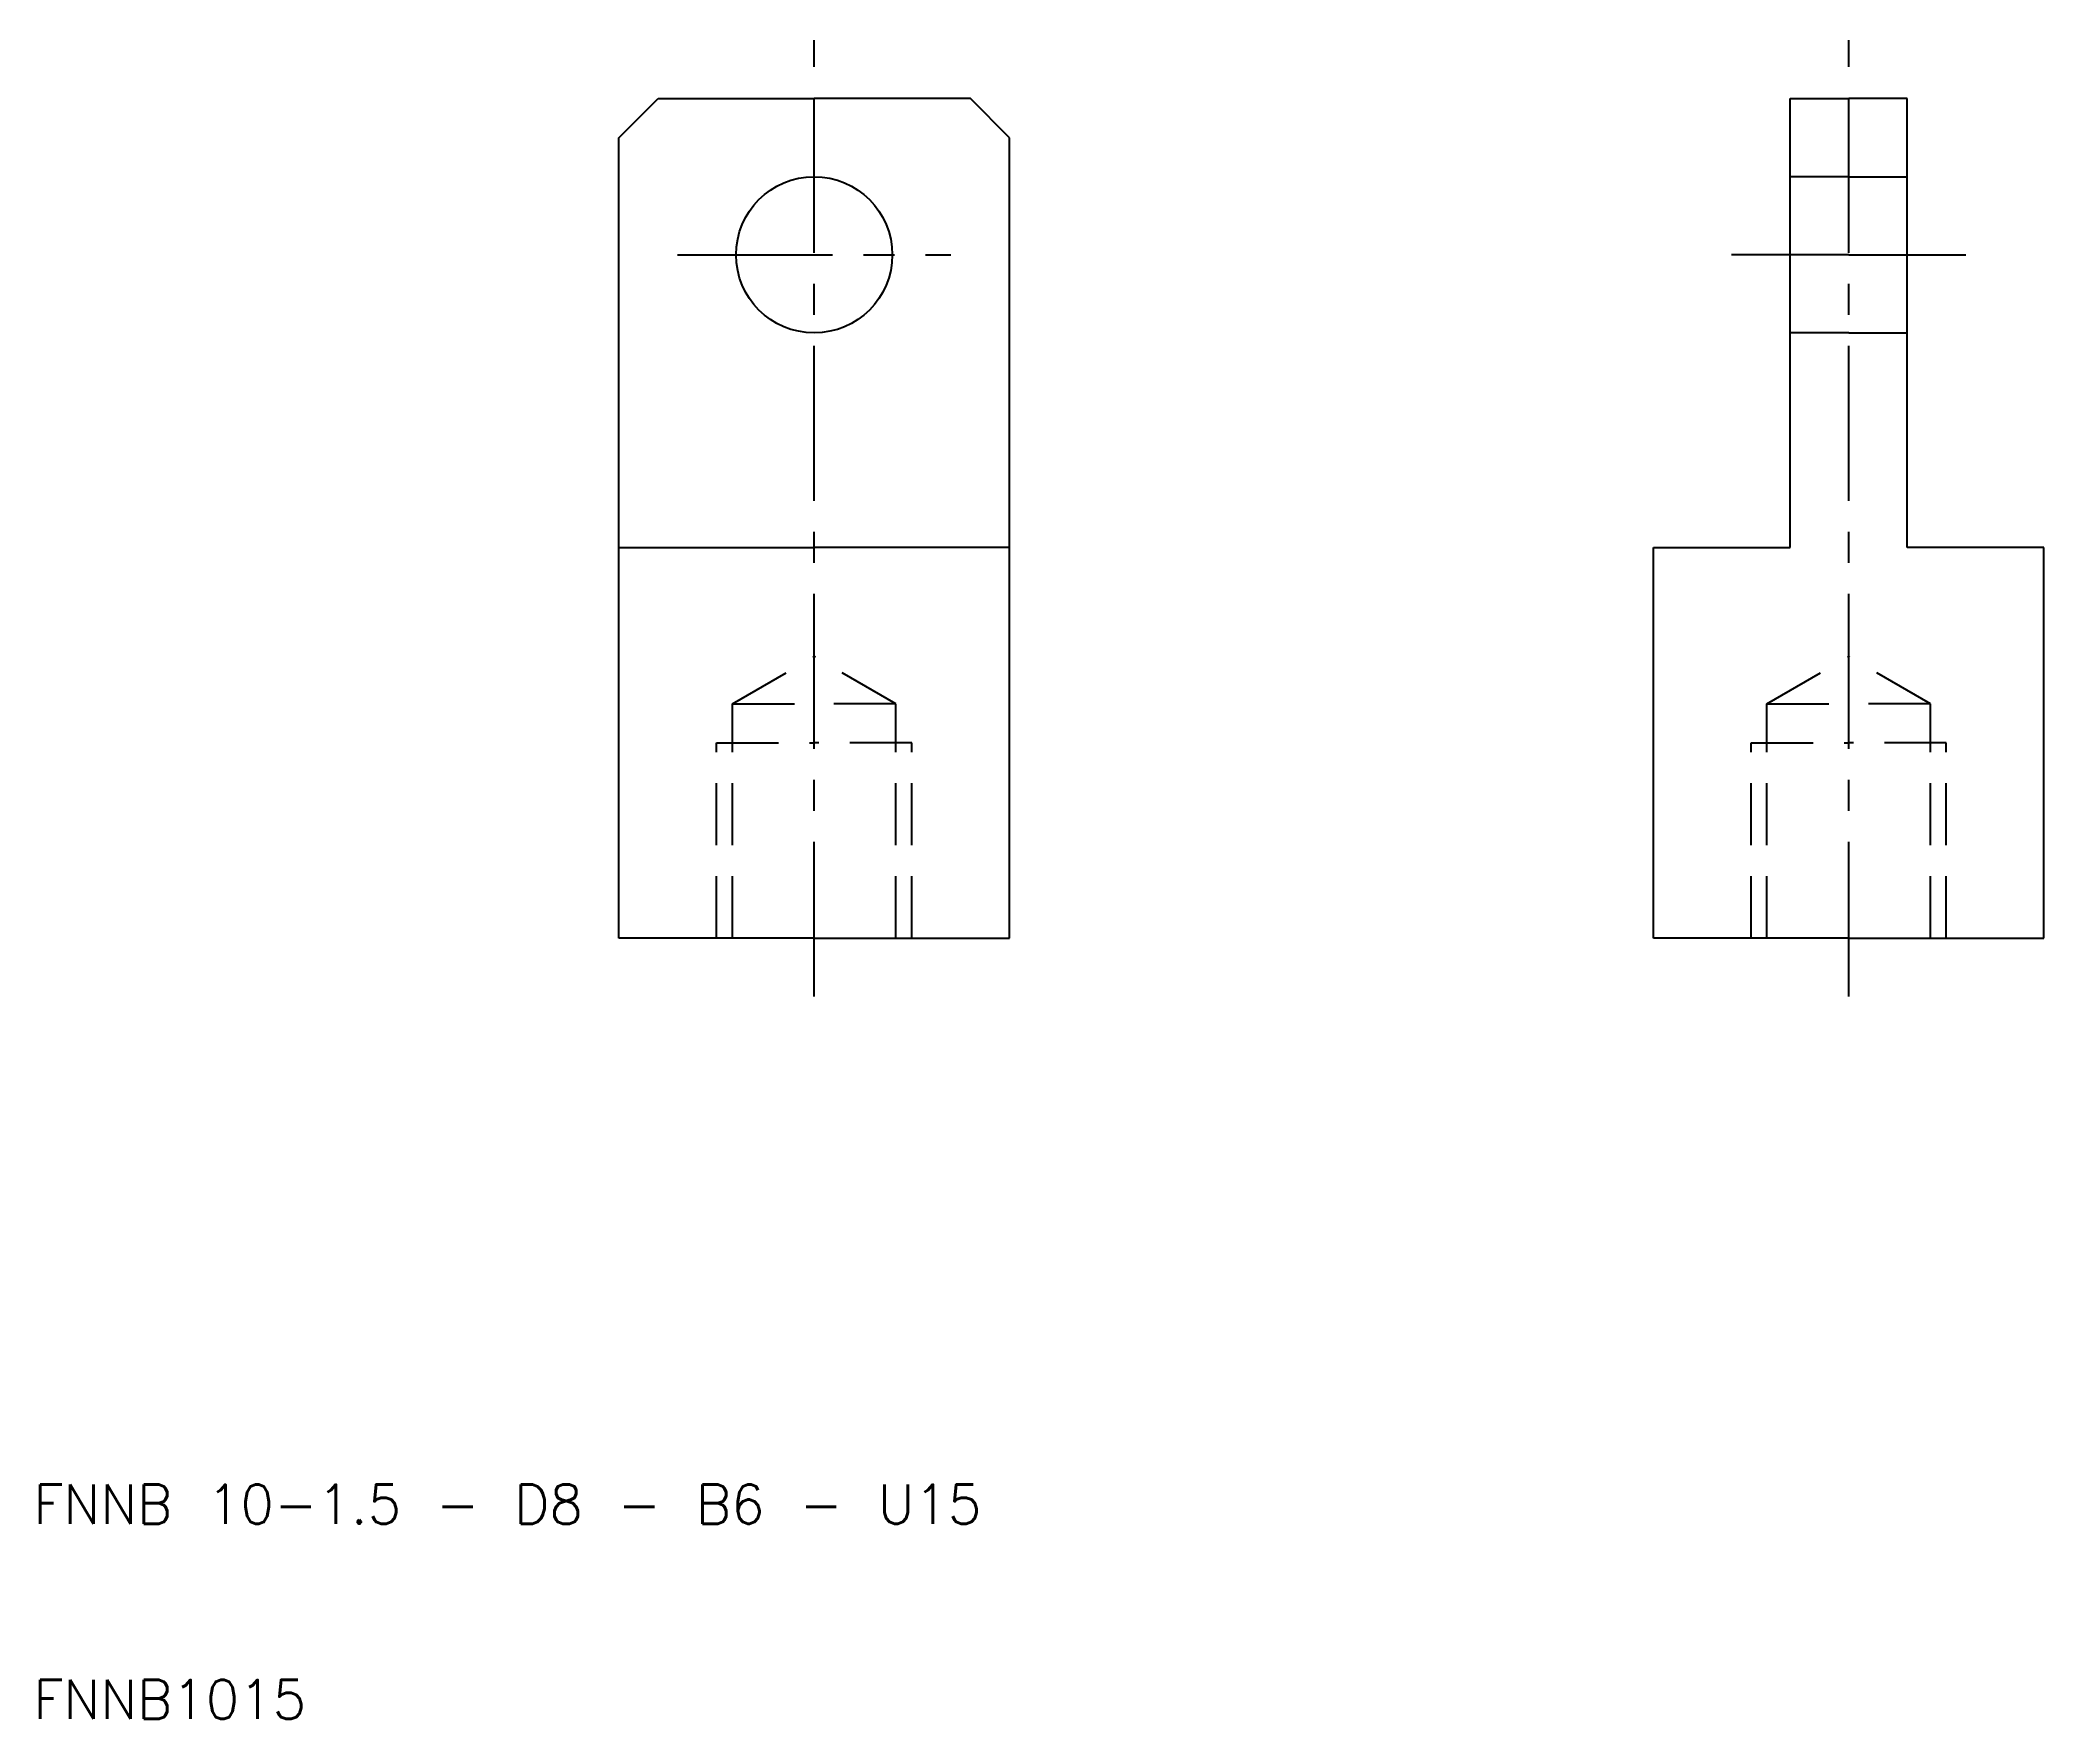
# Model space of a CAD drawing. Extents: x 10 to 113, y 10 to 96.
import ezdxf

# ---------------------------------------------------------------- set-up
doc = ezdxf.new("R2010")
doc.units = 0
doc.header["$LTSCALE"] = 0.25
doc.linetypes.add('CENTER', pattern=[50.8, 31.75, -6.35, 6.35, -6.35])
doc.linetypes.add('DASHED', pattern=[19.05, 12.7, -6.35])
doc.layers.get('0').update_dxf_attribs({"linetype": 'CONTINUOUS'})
doc.layers.add('CENTER', color=1, linetype='CENTER')
doc.styles.get("Standard").update_dxf_attribs({"font": 'txt.shx', "bigfont": 'extfont.shx'})

msp = doc.modelspace()

# ---------------------------------------------------------------- linework, layer by layer
for p, q in [((40, 91), (42, 93)), ((42, 93), (50, 93)), ((58, 93), (50, 93)), ((60, 91), (58, 93)), ((100, 70), (100, 93)), ((100, 93), (103, 93)), ((106, 93), (103, 93)), ((106, 70), (106, 93)), ((40, 50), (40, 91)), ((60, 50), (60, 91)), ((40, 70), (50, 70)), ((60, 70), (50, 70)), ((93, 50), (93, 70)), ((93, 70), (100, 70)), ((113, 70), (106, 70)), ((113, 50), (113, 70)), ((50, 50), (40, 50)), ((50, 50), (60, 50)), ((103, 50), (93, 50)), ((103, 50), (113, 50))]:
    msp.add_line(p, q)
at = {"color": 3, "linetype": 'DASHED'}
for p, q in [((103, 89), (100, 89)), ((103, 89), (106, 89)), ((103, 81), (100, 81)), ((103, 81), (106, 81)), ((45.812, 62), (50, 64.418)), ((54.188, 62), (50, 64.418)), ((98.812, 62), (103, 64.418)), ((107.188, 62), (103, 64.418)), ((45.812, 50), (45.812, 62)), ((45.812, 62), (50, 62)), ((54.188, 62), (50, 62)), ((54.188, 50), (54.188, 62)), ((98.812, 50), (98.812, 62)), ((98.812, 62), (103, 62)), ((107.188, 62), (103, 62)), ((107.188, 50), (107.188, 62)), ((45, 50), (45, 60)), ((45, 60), (50, 60)), ((55, 60), (50, 60)), ((55, 50), (55, 60)), ((98, 50), (98, 60)), ((98, 60), (103, 60)), ((108, 60), (103, 60)), ((108, 50), (108, 60))]:
    msp.add_line(p, q, dxfattribs=at)
msp.add_circle((50, 85), 4)
at = {"layer": 'CENTER', "color": 1, "linetype": 'CENTER'}
for p, q in [((50, 47), (50, 96)), ((103, 47), (103, 96)), ((43, 85), (57, 85)), ((103, 85), (97, 85)), ((103, 85), (109, 85))]:
    msp.add_line(p, q, dxfattribs=at)

# ---------------------------------------------------------------- texts
for s, p in [('FNNB 10-1.5 - D8 - B6 - U15', (10, 20)), ('FNNB1015', (10, 10))]:
    msp.add_text(s, height=2).set_placement(p)

doc.saveas('drawing.dxf')
